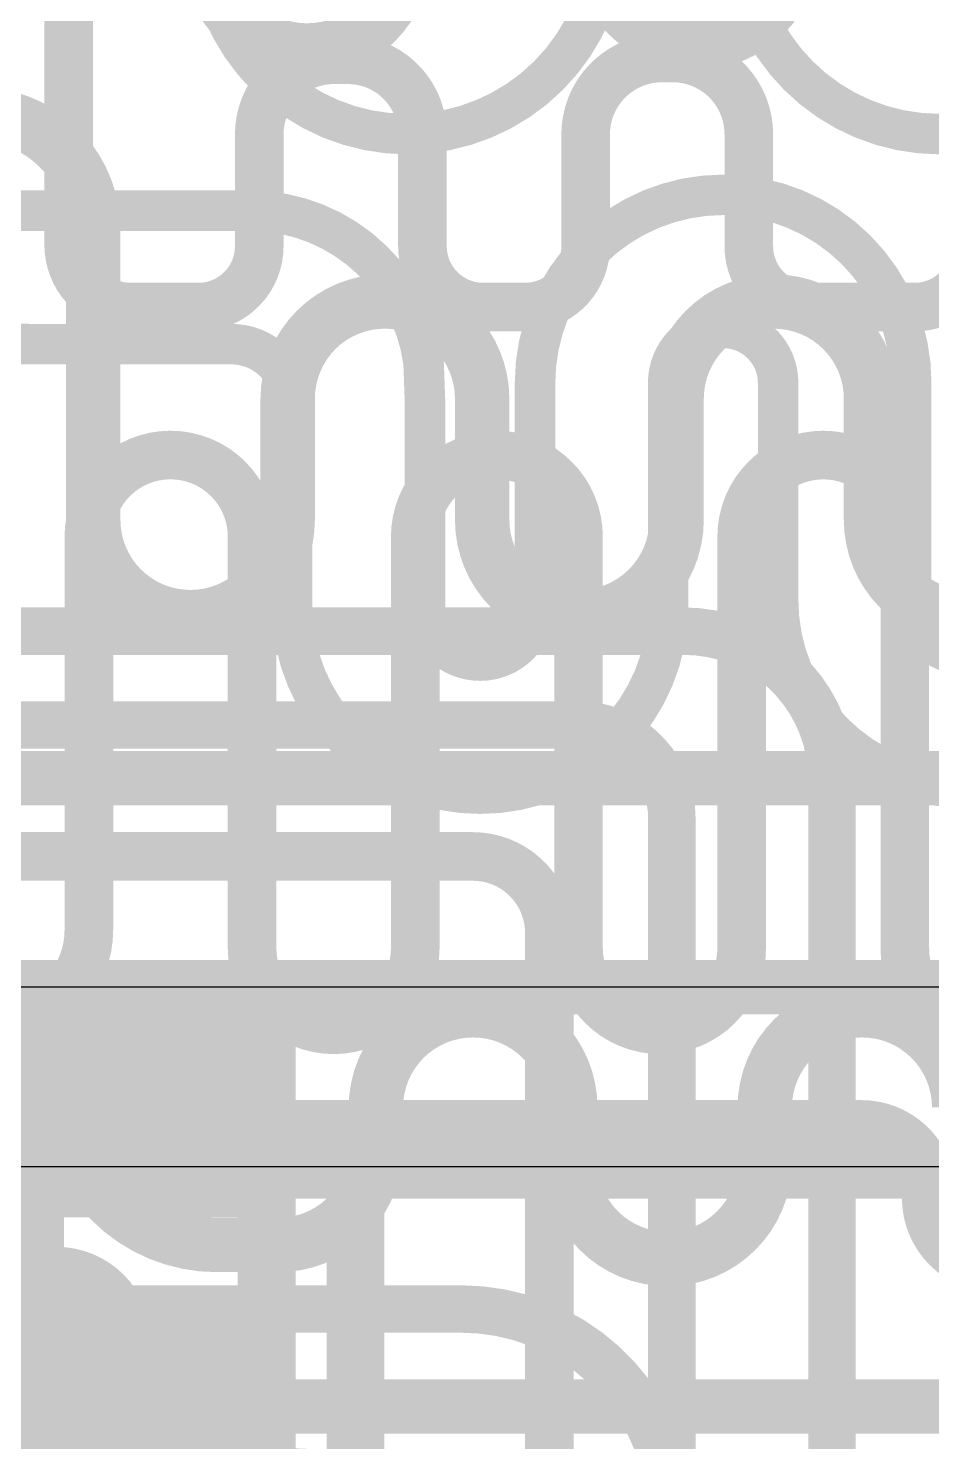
# Model space of a CAD drawing. Header units: inches. Extents: x -6 to 283, y -12 to 154.
# Drawn here: x 64.719 to 66.702, y 0.204 to 3.306 of the extents above; entities that cross this region are included whole.
import ezdxf

# ---------------------------------------------------------------- set-up
doc = ezdxf.new("R2010")
doc.units = ezdxf.units.IN
for name, color, linetype in [('Bottom Layer', 5, 'Continuous'), ('Bottom Overlay', 54, 'Continuous'), ('Bottom Paste', 16, 'Continuous'), ('Bottom Solder', 6, 'Continuous'), ('PWR-2', 130, 'Continuous'), ('Signal L1', 76, 'Continuous'), ('Signal L2', 6, 'Continuous'), ('Top Layer', 1, 'Continuous')]:
    doc.layers.add(name, color=color, linetype=linetype)

# ---------------------------------------------------------------- blocks, each defined once
blk = doc.blocks.new('R___0201_B_130')
at = {"layer": 'Bottom Layer'}
for points in [[(-0.41, 0.185), (-0.14, 0.185), (-0.14, -0.185), (-0.41, -0.185)], [(0.14, 0.185), (0.41, 0.185), (0.41, -0.185), (0.14, -0.185)]]:
    blk.add_hatch(color=5, dxfattribs=at).paths.add_polyline_path(points)
at = {"layer": 'Bottom Paste'}
for points in [[(-0.41, 0.185), (-0.14, 0.185), (-0.14, -0.185), (-0.41, -0.185)], [(0.14, 0.185), (0.41, 0.185), (0.41, -0.185), (0.14, -0.185)]]:
    blk.add_hatch(color=16, dxfattribs=at).paths.add_polyline_path(points)
at = {"layer": 'Bottom Solder'}
for points in [[(-0.465, 0.24), (-0.085, 0.24), (-0.085, -0.24), (-0.465, -0.24)], [(0.085, 0.24), (0.465, 0.24), (0.465, -0.24), (0.085, -0.24)]]:
    blk.add_hatch(color=6, dxfattribs=at).paths.add_polyline_path(points)
at = {"layer": 'Bottom Overlay'}
for points in [[(0.4826, 0.254, 0.127, 0.127, 0), (-0.4826, 0.254, 0.127, 0.127, 0)], [(-0.4826, -0.254, 0.127, 0.127, 0), (-0.4826, 0.254, 0.127, 0.127, 0)], [(0.4826, -0.254, 0.127, 0.127, 0), (0.4826, 0.254, 0.127, 0.127, 0)], [(0.4826, -0.254, 0.127, 0.127, 0), (-0.4826, -0.254, 0.127, 0.127, 0)]]:
    blk.add_lwpolyline(points, format="xyseb", dxfattribs=at)
for points in [[(-0.5144, 0.254, 0.0635, 0.0635, 1), (-0.4509, 0.254, 0.0635, 0.0635, 1)], [(-0.5144, 0.254, 0.0635, 0.0635, 1), (-0.4509, 0.254, 0.0635, 0.0635, 1)], [(0.4508, 0.254, 0.0635, 0.0635, 1), (0.5143, 0.254, 0.0635, 0.0635, 1)], [(0.4508, 0.254, 0.0635, 0.0635, 1), (0.5143, 0.254, 0.0635, 0.0635, 1)], [(-0.5144, -0.254, 0.0635, 0.0635, 1), (-0.4509, -0.254, 0.0635, 0.0635, 1)], [(-0.5144, -0.254, 0.0635, 0.0635, 1), (-0.4509, -0.254, 0.0635, 0.0635, 1)], [(0.4508, -0.254, 0.0635, 0.0635, 1), (0.5143, -0.254, 0.0635, 0.0635, 1)], [(0.4508, -0.254, 0.0635, 0.0635, 1), (0.5143, -0.254, 0.0635, 0.0635, 1)]]:
    blk.add_lwpolyline(points, format="xyseb", close=True, dxfattribs=at)

msp = doc.modelspace()

# ---------------------------------------------------------------- linework, layer by layer
at = {"layer": 'Bottom Layer'}
for points in [[(62.3533, 1.983, 0.1041, 0.1041, 0), (66.1585, 1.983, 0.1041, 0.1041, 0)], [(66.1585, 1.983, 0.1041, 0.1041, -0.414214), (66.483, 1.6585, 0.1041, 0.1041, 0)], [(58.2137, 1.7773, 0.1041, 0.1041, 0), (65.9269, 1.7773, 0.1041, 0.1041, 0)], [(65.9269, 1.7773, 0.1041, 0.1041, -0.414214), (66.1318, 1.5723, 0.1041, 0.1041, 0)], [(66.483, -4.4821, 0.1041, 0.1041, 0), (66.483, 1.6585, 0.1041, 0.1041, 0)], [(66.1318, -1.6676, 0.1041, 0.1041, 0), (66.1318, 1.5723, 0.1041, 0.1041, 0)], [(61.2556, 1.4885, 0.1067, 0.1067, 0), (65.6951, 1.4885, 0.1067, 0.1067, 0)], [(65.6951, 1.4885, 0.1067, 0.1067, -0.414214), (65.8631, 1.3205, 0.1067, 0.1067, 0)], [(65.8631, -1.5707, 0.1067, 0.1067, 0), (65.8631, 1.3205, 0.1067, 0.1067, 0)], [(64.9884, 0.8861, 0.127, 0.127, 0), (65.3008, 0.8861, 0.127, 0.127, 0)], [(65.3008, 0.8861, 0.127, 0.127, -0.414214), (65.4375, 0.7494, 0.127, 0.127, 0)], [(65.4375, -0.7352, 0.127, 0.127, 0), (65.4375, 0.7494, 0.127, 0.127, 0)], [(64.2709, 0.3619, 0.1041, 0.1041, 0), (64.9626, 0.3619, 0.1041, 0.1041, 0)], [(64.9626, 0.3619, 0.1041, 0.1041, 0), (64.9884, 0.3361, 0.1041, 0.1041, 0)]]:
    msp.add_lwpolyline(points, format="xyseb", dxfattribs=at)
for points in [[(66.1324, 1.983, 0.0521, 0.0521, 1), (66.1845, 1.983, 0.0521, 0.0521, 1)], [(66.1324, 1.983, 0.0521, 0.0521, 1), (66.1845, 1.983, 0.0521, 0.0521, 1)], [(65.9008, 1.7773, 0.0521, 0.0521, 1), (65.9529, 1.7773, 0.0521, 0.0521, 1)], [(65.9008, 1.7773, 0.0521, 0.0521, 1), (65.9529, 1.7773, 0.0521, 0.0521, 1)], [(66.457, 1.6585, 0.0521, 0.0521, 1), (66.5091, 1.6585, 0.0521, 0.0521, 1)], [(66.457, 1.6585, 0.0521, 0.0521, 1), (66.5091, 1.6585, 0.0521, 0.0521, 1)], [(66.1058, 1.5723, 0.0521, 0.0521, 1), (66.1578, 1.5723, 0.0521, 0.0521, 1)], [(66.1058, 1.5723, 0.0521, 0.0521, 1), (66.1578, 1.5723, 0.0521, 0.0521, 1)], [(65.6685, 1.4885, 0.0533, 0.0533, 1), (65.7218, 1.4885, 0.0533, 0.0533, 1)], [(65.6685, 1.4885, 0.0533, 0.0533, 1), (65.7218, 1.4885, 0.0533, 0.0533, 1)], [(65.8365, 1.3205, 0.0533, 0.0533, 1), (65.8898, 1.3205, 0.0533, 0.0533, 1)], [(65.8365, 1.3205, 0.0533, 0.0533, 1), (65.8898, 1.3205, 0.0533, 0.0533, 1)], [(64.9566, 0.8861, 0.0635, 0.0635, 1), (65.0201, 0.8861, 0.0635, 0.0635, 1)], [(65.2691, 0.8861, 0.0635, 0.0635, 1), (65.3326, 0.8861, 0.0635, 0.0635, 1)], [(65.2691, 0.8861, 0.0635, 0.0635, 1), (65.3326, 0.8861, 0.0635, 0.0635, 1)], [(65.4058, 0.7494, 0.0635, 0.0635, 1), (65.4693, 0.7494, 0.0635, 0.0635, 1)], [(65.4058, 0.7494, 0.0635, 0.0635, 1), (65.4693, 0.7494, 0.0635, 0.0635, 1)], [(64.9366, 0.3619, 0.0521, 0.0521, 1), (64.9886, 0.3619, 0.0521, 0.0521, 1)], [(64.9366, 0.3619, 0.0521, 0.0521, 1), (64.9886, 0.3619, 0.0521, 0.0521, 1)], [(64.9624, 0.3361, 0.0521, 0.0521, 1), (65.0144, 0.3361, 0.0521, 0.0521, 1)]]:
    msp.add_lwpolyline(points, format="xyseb", close=True, dxfattribs=at)
at = {"layer": 'PWR-2'}
for p, q in [((69.0809, 1.2013), (62.5808, 1.2013)), ((54.6329, 0.8081), (69.0358, 0.8081))]:
    msp.add_line(p, q, dxfattribs=at)
at = {"layer": 'Signal L1'}
for points in [[(65.9893, 3.5123, 0.0889, 0.0889, -1), (65.113, 3.5123, 0.0889, 0.0889, 0)], [(67.1577, 3.5123, 0.0889, 0.0889, -1), (66.2814, 3.5123, 0.0889, 0.0889, 0)], [(64.6079, 3.1178, 0.1194, 0.1194, -0.414214), (64.862, 2.8637, 0.1194, 0.1194, 0)], [(64.862, 2.2272, 0.1194, 0.1194, 0), (64.862, 2.8637, 0.1194, 0.1194, 0)], [(65.2887, 2.4934, 0.1194, 0.1194, -1), (65.7155, 2.4934, 0.1194, 0.1194, 0)], [(66.1422, 2.4934, 0.1194, 0.1194, -1), (66.5689, 2.4934, 0.1194, 0.1194, 0)], [(65.2887, 2.2272, 0.1194, 0.1194, 0), (65.2887, 2.4934, 0.1194, 0.1194, 0)], [(65.7155, 2.2272, 0.1194, 0.1194, 0), (65.7155, 2.4934, 0.1194, 0.1194, 0)], [(66.1422, 2.2272, 0.1194, 0.1194, 0), (66.1422, 2.4934, 0.1194, 0.1194, 0)], [(66.5689, 2.2272, 0.1194, 0.1194, 0), (66.5689, 2.4934, 0.1194, 0.1194, 0)], [(65.2887, 2.2272, 0.1194, 0.1194, -1), (64.862, 2.2272, 0.1194, 0.1194, 0)], [(66.1422, 2.2272, 0.1194, 0.1194, -1), (65.7155, 2.2272, 0.1194, 0.1194, 0)], [(66.9956, 2.2272, 0.1194, 0.1194, -1), (66.5689, 2.2272, 0.1194, 0.1194, 0)], [(63.8113, 1.6602, 0.1194, 0.1194, 0), (67.8653, 1.6602, 0.1194, 0.1194, 0)], [(63.6277, 1.2013, 0.1194, 0.1194, 0), (69.9563, 1.2013, 0.1194, 0.1194, 0)], [(62.9543, 0.894, 0.1194, 0.1194, 0), (66.5477, 0.894, 0.1194, 0.1194, 0)], [(66.5477, 0.894, 0.1194, 0.1194, -0.414214), (66.6963, 0.7454, 0.1194, 0.1194, 0)], [(66.9934, 0.7389, 0.1194, 0.1194, -1), (66.6963, 0.7389, 0.1194, 0.1194, 0)], [(64.6328, 0.4233, 0.1194, 0.1194, -1), (64.93, 0.4233, 0.1194, 0.1194, 0)], [(65.0723, 0.2811, 0.1194, 0.1194, -0.414214), (64.93, 0.4233, 0.1194, 0.1194, 0)], [(65.0723, 0.2811, 0.1194, 0.1194, 0), (70.862, 0.2811, 0.1194, 0.1194, 0)]]:
    msp.add_lwpolyline(points, format="xyseb", dxfattribs=at)
for points in [[(64.8322, 2.8637, 0.0597, 0.0597, 1), (64.8919, 2.8637, 0.0597, 0.0597, 1)], [(64.8322, 2.8637, 0.0597, 0.0597, 1), (64.8919, 2.8637, 0.0597, 0.0597, 1)], [(65.2589, 2.4934, 0.0597, 0.0597, 1), (65.3186, 2.4934, 0.0597, 0.0597, 1)], [(65.2589, 2.4934, 0.0597, 0.0597, 1), (65.3186, 2.4934, 0.0597, 0.0597, 1)], [(65.6856, 2.4934, 0.0597, 0.0597, 1), (65.7453, 2.4934, 0.0597, 0.0597, 1)], [(65.6856, 2.4934, 0.0597, 0.0597, 1), (65.7453, 2.4934, 0.0597, 0.0597, 1)], [(66.1123, 2.4934, 0.0597, 0.0597, 1), (66.172, 2.4934, 0.0597, 0.0597, 1)], [(66.1123, 2.4934, 0.0597, 0.0597, 1), (66.172, 2.4934, 0.0597, 0.0597, 1)], [(66.5391, 2.4934, 0.0597, 0.0597, 1), (66.5988, 2.4934, 0.0597, 0.0597, 1)], [(66.5391, 2.4934, 0.0597, 0.0597, 1), (66.5988, 2.4934, 0.0597, 0.0597, 1)], [(64.8322, 2.2272, 0.0597, 0.0597, 1), (64.8919, 2.2272, 0.0597, 0.0597, 1)], [(64.8322, 2.2272, 0.0597, 0.0597, 1), (64.8919, 2.2272, 0.0597, 0.0597, 1)], [(65.2589, 2.2272, 0.0597, 0.0597, 1), (65.3186, 2.2272, 0.0597, 0.0597, 1)], [(65.2589, 2.2272, 0.0597, 0.0597, 1), (65.3186, 2.2272, 0.0597, 0.0597, 1)], [(65.6856, 2.2272, 0.0597, 0.0597, 1), (65.7453, 2.2272, 0.0597, 0.0597, 1)], [(65.6856, 2.2272, 0.0597, 0.0597, 1), (65.7453, 2.2272, 0.0597, 0.0597, 1)], [(66.1123, 2.2272, 0.0597, 0.0597, 1), (66.172, 2.2272, 0.0597, 0.0597, 1)], [(66.1123, 2.2272, 0.0597, 0.0597, 1), (66.172, 2.2272, 0.0597, 0.0597, 1)], [(66.5391, 2.2272, 0.0597, 0.0597, 1), (66.5988, 2.2272, 0.0597, 0.0597, 1)], [(66.5391, 2.2272, 0.0597, 0.0597, 1), (66.5988, 2.2272, 0.0597, 0.0597, 1)], [(66.5178, 0.894, 0.0597, 0.0597, 1), (66.5775, 0.894, 0.0597, 0.0597, 1)], [(66.5178, 0.894, 0.0597, 0.0597, 1), (66.5775, 0.894, 0.0597, 0.0597, 1)], [(66.6664, 0.7454, 0.0597, 0.0597, 1), (66.7261, 0.7454, 0.0597, 0.0597, 1)], [(66.6664, 0.7389, 0.0597, 0.0597, 1), (66.7261, 0.7389, 0.0597, 0.0597, 1)], [(64.9002, 0.4233, 0.0597, 0.0597, 1), (64.9599, 0.4233, 0.0597, 0.0597, 1)], [(64.9002, 0.4233, 0.0597, 0.0597, 1), (64.9599, 0.4233, 0.0597, 0.0597, 1)], [(65.0424, 0.2811, 0.0597, 0.0597, 1), (65.1021, 0.2811, 0.0597, 0.0597, 1)], [(65.0424, 0.2811, 0.0597, 0.0597, 1), (65.1021, 0.2811, 0.0597, 0.0597, 1)]]:
    msp.add_lwpolyline(points, format="xyseb", close=True, dxfattribs=at)
at = {"layer": 'Signal L2'}
for points in [[(66.398, 3.4878, 0.1194, 0.1194, -1), (65.9713, 3.4878, 0.1194, 0.1194, 0)], [(65.5446, 3.471, 0.1194, 0.1194, -1), (65.1179, 3.471, 0.1194, 0.1194, 0)], [(65.8316, 2.5281, 0.0889, 0.0889, -1), (66.6571, 2.5281, 0.0889, 0.0889, 0)], [(64.412, 2.906, 0.0889, 0.0889, 0), (65.2067, 2.906, 0.0889, 0.0889, 0)], [(65.2067, 2.906, 0.0889, 0.0889, -0.376703), (65.587, 2.5721, 0.0889, 0.0889, 0)], [(62.7637, 2.8691, 0.1194, 0.1194, 0), (64.901, 0.7318, 0.1194, 0.1194, 0)], [(66.1237, 2.5281, 0.0889, 0.0889, -1), (66.365, 2.5281, 0.0889, 0.0889, 0)], [(63.8224, 2.6139, 0.0889, 0.0889, 0), (64.8867, 2.6131, 0.0889, 0.0889, 0)], [(64.8867, 2.6131, 0.0889, 0.0889, 0), (65.0093, 2.6131, 0.0889, 0.0889, 0)], [(65.0093, 2.6131, 0.0889, 0.0889, 0), (65.1656, 2.6131, 0.0889, 0.0889, 0)], [(65.1656, 2.6131, 0.0889, 0.0889, -0.375003), (65.2969, 2.4985, 0.0889, 0.0889, 0)], [(65.587, 2.5721, 0.0889, 0.0889, 0), (65.587, 2.5721, 0.0889, 0.0889, 0)], [(65.587, 2.5721, 0.0889, 0.0889, 0), (65.5902, 2.4837, 0.0889, 0.0889, 0)], [(65.8316, 2.039, 0.0889, 0.0889, 0), (65.8316, 2.5281, 0.0889, 0.0889, 0)], [(66.1237, 2.039, 0.0889, 0.0889, 0), (66.1237, 2.5281, 0.0889, 0.0889, 0)], [(66.365, 2.0517, 0.0889, 0.0889, 0), (66.365, 2.5281, 0.0889, 0.0889, 0)], [(66.6571, 2.0517, 0.0889, 0.0889, 0), (66.6571, 2.5281, 0.0889, 0.0889, 0)], [(65.2969, 2.4985, 0.0889, 0.0889, -0.032944), (65.2977, 2.4868, 0.0889, 0.0889, 0)], [(65.2977, 2.4868, 0.0889, 0.0889, 0), (65.2981, 2.3242, 0.0889, 0.0889, 0)], [(65.5902, 2.0461, 0.0889, 0.0889, 0), (65.5902, 2.4837, 0.0889, 0.0889, 0)], [(65.2981, 2.0461, 0.0889, 0.0889, 0), (65.2981, 2.3242, 0.0889, 0.0889, 0)], [(62.8664, 2.2867, 0.1194, 0.1194, 0), (64.7976, 0.3555, 0.1194, 0.1194, 0)], [(65.2981, 2.0456, 0.0889, 0.0889, -0.001286), (65.2981, 2.0461, 0.0889, 0.0889, 0)], [(65.2981, 2.0456, 0.0889, 0.0889, 0), (65.2981, 2.039, 0.0889, 0.0889, 0)], [(66.1237, 2.039, 0.0889, 0.0889, -0.999988), (65.2982, 2.039, 0.0889, 0.0889, 0)], [(65.5902, 2.0452, 0.0889, 0.0889, -0.002386), (65.5902, 2.0461, 0.0889, 0.0889, 0)], [(65.5902, 2.0452, 0.0889, 0.0889, 0), (65.5903, 2.039, 0.0889, 0.0889, 0)], [(65.8316, 2.039, 0.0889, 0.0889, -1), (65.5903, 2.039, 0.0889, 0.0889, 0)], [(67.1905, 2.0517, 0.0889, 0.0889, -1), (66.365, 2.0517, 0.0889, 0.0889, 0)], [(66.8984, 2.0517, 0.0889, 0.0889, -1), (66.6571, 2.0517, 0.0889, 0.0889, 0)], [(65.4822, 0.9376, 0.1194, 0.1194, -1), (65.9089, 0.9376, 0.1194, 0.1194, 0)], [(66.3357, 0.9376, 0.1194, 0.1194, -1), (66.7624, 0.9376, 0.1194, 0.1194, 0)], [(65.4822, 0.8491, 0.1194, 0.1194, 0), (65.4822, 0.9376, 0.1194, 0.1194, 0)], [(65.9089, 0.8182, 0.1194, 0.1194, 0), (65.9089, 0.9376, 0.1194, 0.1194, 0)], [(66.3357, 0.8182, 0.1194, 0.1194, 0), (66.3357, 0.9376, 0.1194, 0.1194, 0)], [(65.4822, 0.8491, 0.1194, 0.1194, -0.414214), (65.2689, 0.6357, 0.1194, 0.1194, 0)], [(66.3357, 0.8182, 0.1194, 0.1194, -1), (65.9089, 0.8182, 0.1194, 0.1194, 0)], [(65.133, 0.6357, 0.1194, 0.1194, -0.198912), (64.901, 0.7318, 0.1194, 0.1194, 0)], [(65.133, 0.6357, 0.1194, 0.1194, 0), (65.2689, 0.6357, 0.1194, 0.1194, 0)], [(65.3476, 0.1277, 0.1194, 0.1194, -0.198914), (64.7976, 0.3555, 0.1194, 0.1194, 0)]]:
    msp.add_lwpolyline(points, format="xyseb", dxfattribs=at)
for points in [[(65.1845, 2.906, 0.0445, 0.0445, 1), (65.2289, 2.906, 0.0445, 0.0445, 1)], [(65.1845, 2.906, 0.0445, 0.0445, 1), (65.2289, 2.906, 0.0445, 0.0445, 1)], [(64.8645, 2.6131, 0.0445, 0.0445, 1), (64.909, 2.6131, 0.0445, 0.0445, 1)], [(64.8645, 2.6131, 0.0445, 0.0445, 1), (64.909, 2.6131, 0.0445, 0.0445, 1)], [(64.9871, 2.6131, 0.0445, 0.0445, 1), (65.0315, 2.6131, 0.0445, 0.0445, 1)], [(64.9871, 2.6131, 0.0445, 0.0445, 1), (65.0315, 2.6131, 0.0445, 0.0445, 1)], [(65.1434, 2.6131, 0.0445, 0.0445, 1), (65.1878, 2.6131, 0.0445, 0.0445, 1)], [(65.1434, 2.6131, 0.0445, 0.0445, 1), (65.1878, 2.6131, 0.0445, 0.0445, 1)], [(65.5648, 2.5721, 0.0445, 0.0445, 1), (65.6092, 2.5721, 0.0445, 0.0445, 1)], [(65.5648, 2.5721, 0.0445, 0.0445, 1), (65.6092, 2.5721, 0.0445, 0.0445, 1)], [(65.5648, 2.5721, 0.0445, 0.0445, 1), (65.6092, 2.5721, 0.0445, 0.0445, 1)], [(65.5648, 2.5721, 0.0445, 0.0445, 1), (65.6092, 2.5721, 0.0445, 0.0445, 1)], [(65.8093, 2.5281, 0.0445, 0.0445, 1), (65.8538, 2.5281, 0.0445, 0.0445, 1)], [(65.8093, 2.5281, 0.0445, 0.0445, 1), (65.8538, 2.5281, 0.0445, 0.0445, 1)], [(66.1014, 2.5281, 0.0445, 0.0445, 1), (66.1459, 2.5281, 0.0445, 0.0445, 1)], [(66.1014, 2.5281, 0.0445, 0.0445, 1), (66.1459, 2.5281, 0.0445, 0.0445, 1)], [(66.3427, 2.5281, 0.0445, 0.0445, 1), (66.3872, 2.5281, 0.0445, 0.0445, 1)], [(66.3427, 2.5281, 0.0445, 0.0445, 1), (66.3872, 2.5281, 0.0445, 0.0445, 1)], [(66.6348, 2.5281, 0.0445, 0.0445, 1), (66.6793, 2.5281, 0.0445, 0.0445, 1)], [(66.6348, 2.5281, 0.0445, 0.0445, 1), (66.6793, 2.5281, 0.0445, 0.0445, 1)], [(65.2747, 2.4985, 0.0445, 0.0445, 1), (65.3192, 2.4985, 0.0445, 0.0445, 1)], [(65.2747, 2.4985, 0.0445, 0.0445, 1), (65.3192, 2.4985, 0.0445, 0.0445, 1)], [(65.2755, 2.4868, 0.0445, 0.0445, 1), (65.3199, 2.4868, 0.0445, 0.0445, 1)], [(65.2755, 2.4868, 0.0445, 0.0445, 1), (65.32, 2.4868, 0.0445, 0.0445, 1)], [(65.568, 2.4837, 0.0445, 0.0445, 1), (65.6124, 2.4837, 0.0445, 0.0445, 1)], [(65.568, 2.4837, 0.0445, 0.0445, 1), (65.6124, 2.4837, 0.0445, 0.0445, 1)], [(65.2759, 2.3242, 0.0445, 0.0445, 1), (65.3203, 2.3242, 0.0445, 0.0445, 1)], [(65.2759, 2.3242, 0.0445, 0.0445, 1), (65.3203, 2.3242, 0.0445, 0.0445, 1)], [(65.2759, 2.0461, 0.0445, 0.0445, 1), (65.3203, 2.0461, 0.0445, 0.0445, 1)], [(65.2759, 2.0461, 0.0445, 0.0445, 1), (65.3203, 2.0461, 0.0445, 0.0445, 1)], [(65.2759, 2.0456, 0.0445, 0.0445, 1), (65.3203, 2.0456, 0.0445, 0.0445, 1)], [(65.2759, 2.0456, 0.0445, 0.0445, 1), (65.3203, 2.0456, 0.0445, 0.0445, 1)], [(65.2759, 2.039, 0.0445, 0.0445, 1), (65.3204, 2.039, 0.0445, 0.0445, 1)], [(65.2759, 2.039, 0.0445, 0.0445, 1), (65.3204, 2.039, 0.0445, 0.0445, 1)], [(65.568, 2.0461, 0.0445, 0.0445, 1), (65.6124, 2.0461, 0.0445, 0.0445, 1)], [(65.568, 2.0461, 0.0445, 0.0445, 1), (65.6124, 2.0461, 0.0445, 0.0445, 1)], [(65.568, 2.0452, 0.0445, 0.0445, 1), (65.6124, 2.0452, 0.0445, 0.0445, 1)], [(65.568, 2.0452, 0.0445, 0.0445, 1), (65.6124, 2.0452, 0.0445, 0.0445, 1)], [(65.568, 2.039, 0.0445, 0.0445, 1), (65.6125, 2.039, 0.0445, 0.0445, 1)], [(65.568, 2.039, 0.0445, 0.0445, 1), (65.6125, 2.039, 0.0445, 0.0445, 1)], [(65.8093, 2.039, 0.0445, 0.0445, 1), (65.8538, 2.039, 0.0445, 0.0445, 1)], [(65.8093, 2.039, 0.0445, 0.0445, 1), (65.8538, 2.039, 0.0445, 0.0445, 1)], [(66.1014, 2.039, 0.0445, 0.0445, 1), (66.1459, 2.039, 0.0445, 0.0445, 1)], [(66.1014, 2.039, 0.0445, 0.0445, 1), (66.1459, 2.039, 0.0445, 0.0445, 1)], [(66.3427, 2.0517, 0.0445, 0.0445, 1), (66.3872, 2.0517, 0.0445, 0.0445, 1)], [(66.3427, 2.0517, 0.0445, 0.0445, 1), (66.3872, 2.0517, 0.0445, 0.0445, 1)], [(66.6348, 2.0517, 0.0445, 0.0445, 1), (66.6793, 2.0517, 0.0445, 0.0445, 1)], [(66.6348, 2.0517, 0.0445, 0.0445, 1), (66.6793, 2.0517, 0.0445, 0.0445, 1)], [(65.4524, 0.9376, 0.0597, 0.0597, 1), (65.5121, 0.9376, 0.0597, 0.0597, 1)], [(65.4524, 0.9376, 0.0597, 0.0597, 1), (65.5121, 0.9376, 0.0597, 0.0597, 1)], [(65.8791, 0.9376, 0.0597, 0.0597, 1), (65.9388, 0.9376, 0.0597, 0.0597, 1)], [(65.8791, 0.9376, 0.0597, 0.0597, 1), (65.9388, 0.9376, 0.0597, 0.0597, 1)], [(66.3058, 0.9376, 0.0597, 0.0597, 1), (66.3655, 0.9376, 0.0597, 0.0597, 1)], [(66.3058, 0.9376, 0.0597, 0.0597, 1), (66.3655, 0.9376, 0.0597, 0.0597, 1)], [(65.4524, 0.8491, 0.0597, 0.0597, 1), (65.5121, 0.8491, 0.0597, 0.0597, 1)], [(65.4524, 0.8491, 0.0597, 0.0597, 1), (65.5121, 0.8491, 0.0597, 0.0597, 1)], [(65.8791, 0.8182, 0.0597, 0.0597, 1), (65.9388, 0.8182, 0.0597, 0.0597, 1)], [(65.8791, 0.8182, 0.0597, 0.0597, 1), (65.9388, 0.8182, 0.0597, 0.0597, 1)], [(66.3058, 0.8182, 0.0597, 0.0597, 1), (66.3655, 0.8182, 0.0597, 0.0597, 1)], [(66.3058, 0.8182, 0.0597, 0.0597, 1), (66.3655, 0.8182, 0.0597, 0.0597, 1)], [(64.8712, 0.7318, 0.0597, 0.0597, 1), (64.9309, 0.7318, 0.0597, 0.0597, 1)], [(64.8712, 0.7318, 0.0597, 0.0597, 1), (64.9309, 0.7318, 0.0597, 0.0597, 1)], [(65.1031, 0.6357, 0.0597, 0.0597, 1), (65.1628, 0.6357, 0.0597, 0.0597, 1)], [(65.1031, 0.6357, 0.0597, 0.0597, 1), (65.1628, 0.6357, 0.0597, 0.0597, 1)], [(65.239, 0.6357, 0.0597, 0.0597, 1), (65.2987, 0.6357, 0.0597, 0.0597, 1)], [(65.239, 0.6357, 0.0597, 0.0597, 1), (65.2987, 0.6357, 0.0597, 0.0597, 1)], [(64.7677, 0.3555, 0.0597, 0.0597, 1), (64.8274, 0.3555, 0.0597, 0.0597, 1)], [(64.7677, 0.3555, 0.0597, 0.0597, 1), (64.8274, 0.3555, 0.0597, 0.0597, 1)]]:
    msp.add_lwpolyline(points, format="xyseb", close=True, dxfattribs=at)
at = {"layer": 'Top Layer'}
for points in [[(64.8081, 2.831, 0.1067, 0.1067, 0), (64.8081, 3.8311, 0.1067, 0.1067, 0)], [(65.2263, 3.0735, 0.1067, 0.1067, -0.414214), (65.3902, 3.2374, 0.1067, 0.1067, 0)], [(65.3902, 3.2374, 0.1067, 0.1067, 0), (65.421, 3.2374, 0.1067, 0.1067, 0)], [(65.421, 3.2374, 0.1067, 0.1067, -0.414214), (65.5845, 3.0739, 0.1067, 0.1067, 0)], [(65.9426, 3.0735, 0.1067, 0.1067, -0.414214), (66.1104, 3.2413, 0.1067, 0.1067, 0)], [(66.1104, 3.2413, 0.1067, 0.1067, 0), (66.1334, 3.2413, 0.1067, 0.1067, 0)], [(66.1334, 3.2413, 0.1067, 0.1067, -0.414214), (66.3007, 3.0739, 0.1067, 0.1067, 0)], [(65.2263, 2.8278, 0.1067, 0.1067, 0), (65.2263, 3.0735, 0.1067, 0.1067, 0)], [(65.5845, 2.8278, 0.1067, 0.1067, 0), (65.5845, 3.0739, 0.1067, 0.1067, 0)], [(65.9426, 2.8278, 0.1067, 0.1067, 0), (65.9426, 3.0735, 0.1067, 0.1067, 0)], [(66.3007, 2.8278, 0.1067, 0.1067, 0), (66.3007, 3.0739, 0.1067, 0.1067, 0)], [(64.9446, 2.6944, 0.1067, 0.1067, -0.414214), (64.8081, 2.831, 0.1067, 0.1067, 0)], [(65.2263, 2.8278, 0.1067, 0.1067, -0.414214), (65.093, 2.6944, 0.1067, 0.1067, 0)], [(65.7178, 2.6944, 0.1067, 0.1067, -0.414214), (65.5845, 2.8278, 0.1067, 0.1067, 0)], [(65.9426, 2.8278, 0.1067, 0.1067, -0.414214), (65.8093, 2.6944, 0.1067, 0.1067, 0)], [(66.4341, 2.6944, 0.1067, 0.1067, -0.414208), (66.3007, 2.8278, 0.1067, 0.1067, 0)], [(66.7946, 2.8234, 0.1067, 0.1067, -0.414214), (66.6656, 2.6944, 0.1067, 0.1067, 0)], [(64.9446, 2.6944, 0.1067, 0.1067, 0), (65.093, 2.6944, 0.1067, 0.1067, 0)], [(65.7178, 2.6944, 0.1067, 0.1067, 0), (65.8093, 2.6944, 0.1067, 0.1067, 0)], [(66.4341, 2.6944, 0.1067, 0.1067, 0), (66.6656, 2.6944, 0.1067, 0.1067, 0)], [(64.8524, 2.1906, 0.1067, 0.1067, -1), (65.2106, 2.1906, 0.1067, 0.1067, 0)], [(65.5687, 2.1906, 0.1067, 0.1067, -1), (65.9269, 2.1906, 0.1067, 0.1067, 0)], [(66.285, 2.1906, 0.1067, 0.1067, -1), (66.6431, 2.1906, 0.1067, 0.1067, 0)], [(64.8524, 1.3271, 0.1067, 0.1067, 0), (64.8524, 2.1906, 0.1067, 0.1067, 0)], [(65.2106, 1.2871, 0.1067, 0.1067, 0), (65.2106, 2.1906, 0.1067, 0.1067, 0)], [(65.5687, 1.2871, 0.1067, 0.1067, 0), (65.5687, 2.1906, 0.1067, 0.1067, 0)], [(65.9269, 1.2871, 0.1067, 0.1067, 0), (65.9269, 2.1906, 0.1067, 0.1067, 0)], [(66.285, 1.2871, 0.1067, 0.1067, 0), (66.285, 2.1906, 0.1067, 0.1067, 0)], [(66.6431, 1.2865, 0.1067, 0.1067, 0), (66.6431, 2.1906, 0.1067, 0.1067, 0)], [(64.8524, 1.3271, 0.1067, 0.1067, -0.414214), (64.6477, 1.1224, 0.1067, 0.1067, 0)], [(65.5687, 1.2871, 0.1067, 0.1067, -1), (65.2106, 1.2871, 0.1067, 0.1067, 0)], [(66.285, 1.2871, 0.1067, 0.1067, -1), (65.9269, 1.2871, 0.1067, 0.1067, 0)], [(66.8216, 1.108, 0.1067, 0.1067, -0.414214), (66.6431, 1.2865, 0.1067, 0.1067, 0)], [(64.2882, 0.7907, 0.1067, 0.1067, 0), (67.9371, 0.7907, 0.1067, 0.1067, 0)], [(60.3718, 0.4951, 0.1041, 0.1041, 0), (65.6694, 0.4951, 0.1041, 0.1041, 0)], [(65.6694, 0.4951, 0.1041, 0.1041, -0.414214), (66.1318, 0.0327, 0.1041, 0.1041, 0)], [(60.1609, 0.2829, 0.1041, 0.1041, 0), (64.8809, 0.2829, 0.1041, 0.1041, 0)], [(64.8809, 0.2829, 0.1041, 0.1041, -0.414214), (65.2174, -0.0537, 0.1041, 0.1041, 0)]]:
    msp.add_lwpolyline(points, format="xyseb", dxfattribs=at)
for points in [[(65.3636, 3.2374, 0.0533, 0.0533, 1), (65.4169, 3.2374, 0.0533, 0.0533, 1)], [(65.3636, 3.2374, 0.0533, 0.0533, 1), (65.4169, 3.2374, 0.0533, 0.0533, 1)], [(65.3943, 3.2374, 0.0533, 0.0533, 1), (65.4477, 3.2374, 0.0533, 0.0533, 1)], [(65.3943, 3.2374, 0.0533, 0.0533, 1), (65.4477, 3.2374, 0.0533, 0.0533, 1)], [(66.0837, 3.2413, 0.0533, 0.0533, 1), (66.1371, 3.2413, 0.0533, 0.0533, 1)], [(66.0837, 3.2413, 0.0533, 0.0533, 1), (66.1371, 3.2413, 0.0533, 0.0533, 1)], [(66.1067, 3.2413, 0.0533, 0.0533, 1), (66.1601, 3.2413, 0.0533, 0.0533, 1)], [(66.1067, 3.2413, 0.0533, 0.0533, 1), (66.1601, 3.2413, 0.0533, 0.0533, 1)], [(65.1996, 3.0735, 0.0533, 0.0533, 1), (65.253, 3.0735, 0.0533, 0.0533, 1)], [(65.1996, 3.0735, 0.0533, 0.0533, 1), (65.253, 3.0735, 0.0533, 0.0533, 1)], [(65.5578, 3.0739, 0.0533, 0.0533, 1), (65.6111, 3.0739, 0.0533, 0.0533, 1)], [(65.5578, 3.0739, 0.0533, 0.0533, 1), (65.6111, 3.0739, 0.0533, 0.0533, 1)], [(65.9159, 3.0735, 0.0533, 0.0533, 1), (65.9693, 3.0735, 0.0533, 0.0533, 1)], [(65.9159, 3.0735, 0.0533, 0.0533, 1), (65.9693, 3.0735, 0.0533, 0.0533, 1)], [(66.2741, 3.0739, 0.0533, 0.0533, 1), (66.3274, 3.0739, 0.0533, 0.0533, 1)], [(66.2741, 3.0739, 0.0533, 0.0533, 1), (66.3274, 3.0739, 0.0533, 0.0533, 1)], [(64.7814, 2.831, 0.0533, 0.0533, 1), (64.8347, 2.831, 0.0533, 0.0533, 1)], [(64.7814, 2.831, 0.0533, 0.0533, 1), (64.8347, 2.831, 0.0533, 0.0533, 1)], [(65.1996, 2.8278, 0.0533, 0.0533, 1), (65.253, 2.8278, 0.0533, 0.0533, 1)], [(65.1996, 2.8278, 0.0533, 0.0533, 1), (65.253, 2.8278, 0.0533, 0.0533, 1)], [(65.5578, 2.8278, 0.0533, 0.0533, 1), (65.6111, 2.8278, 0.0533, 0.0533, 1)], [(65.5578, 2.8278, 0.0533, 0.0533, 1), (65.6111, 2.8278, 0.0533, 0.0533, 1)], [(65.9159, 2.8278, 0.0533, 0.0533, 1), (65.9693, 2.8278, 0.0533, 0.0533, 1)], [(65.9159, 2.8278, 0.0533, 0.0533, 1), (65.9693, 2.8278, 0.0533, 0.0533, 1)], [(66.2741, 2.8278, 0.0533, 0.0533, 1), (66.3274, 2.8278, 0.0533, 0.0533, 1)], [(66.2741, 2.8278, 0.0533, 0.0533, 1), (66.3274, 2.8278, 0.0533, 0.0533, 1)], [(64.918, 2.6944, 0.0533, 0.0533, 1), (64.9713, 2.6944, 0.0533, 0.0533, 1)], [(64.918, 2.6944, 0.0533, 0.0533, 1), (64.9713, 2.6944, 0.0533, 0.0533, 1)], [(65.0663, 2.6944, 0.0533, 0.0533, 1), (65.1197, 2.6944, 0.0533, 0.0533, 1)], [(65.0663, 2.6944, 0.0533, 0.0533, 1), (65.1197, 2.6944, 0.0533, 0.0533, 1)], [(65.6911, 2.6944, 0.0533, 0.0533, 1), (65.7445, 2.6944, 0.0533, 0.0533, 1)], [(65.6911, 2.6944, 0.0533, 0.0533, 1), (65.7445, 2.6944, 0.0533, 0.0533, 1)], [(65.7826, 2.6944, 0.0533, 0.0533, 1), (65.8359, 2.6944, 0.0533, 0.0533, 1)], [(65.7826, 2.6944, 0.0533, 0.0533, 1), (65.8359, 2.6944, 0.0533, 0.0533, 1)], [(66.4074, 2.6944, 0.0533, 0.0533, 1), (66.4607, 2.6944, 0.0533, 0.0533, 1)], [(66.4074, 2.6944, 0.0533, 0.0533, 1), (66.4607, 2.6944, 0.0533, 0.0533, 1)], [(66.639, 2.6944, 0.0533, 0.0533, 1), (66.6923, 2.6944, 0.0533, 0.0533, 1)], [(66.639, 2.6944, 0.0533, 0.0533, 1), (66.6923, 2.6944, 0.0533, 0.0533, 1)], [(64.8258, 2.1906, 0.0533, 0.0533, 1), (64.8791, 2.1906, 0.0533, 0.0533, 1)], [(64.8258, 2.1906, 0.0533, 0.0533, 1), (64.8791, 2.1906, 0.0533, 0.0533, 1)], [(65.1839, 2.1906, 0.0533, 0.0533, 1), (65.2372, 2.1906, 0.0533, 0.0533, 1)], [(65.1839, 2.1906, 0.0533, 0.0533, 1), (65.2372, 2.1906, 0.0533, 0.0533, 1)], [(65.542, 2.1906, 0.0533, 0.0533, 1), (65.5954, 2.1906, 0.0533, 0.0533, 1)], [(65.542, 2.1906, 0.0533, 0.0533, 1), (65.5954, 2.1906, 0.0533, 0.0533, 1)], [(65.9002, 2.1906, 0.0533, 0.0533, 1), (65.9535, 2.1906, 0.0533, 0.0533, 1)], [(65.9002, 2.1906, 0.0533, 0.0533, 1), (65.9535, 2.1906, 0.0533, 0.0533, 1)], [(66.2583, 2.1906, 0.0533, 0.0533, 1), (66.3117, 2.1906, 0.0533, 0.0533, 1)], [(66.2583, 2.1906, 0.0533, 0.0533, 1), (66.3117, 2.1906, 0.0533, 0.0533, 1)], [(66.6165, 2.1906, 0.0533, 0.0533, 1), (66.6698, 2.1906, 0.0533, 0.0533, 1)], [(66.6165, 2.1906, 0.0533, 0.0533, 1), (66.6698, 2.1906, 0.0533, 0.0533, 1)], [(64.8258, 1.3271, 0.0533, 0.0533, 1), (64.8791, 1.3271, 0.0533, 0.0533, 1)], [(64.8258, 1.3271, 0.0533, 0.0533, 1), (64.8791, 1.3271, 0.0533, 0.0533, 1)], [(65.1839, 1.2871, 0.0533, 0.0533, 1), (65.2372, 1.2871, 0.0533, 0.0533, 1)], [(65.1839, 1.2871, 0.0533, 0.0533, 1), (65.2372, 1.2871, 0.0533, 0.0533, 1)], [(65.542, 1.2871, 0.0533, 0.0533, 1), (65.5954, 1.2871, 0.0533, 0.0533, 1)], [(65.542, 1.2871, 0.0533, 0.0533, 1), (65.5954, 1.2871, 0.0533, 0.0533, 1)], [(65.9002, 1.2871, 0.0533, 0.0533, 1), (65.9535, 1.2871, 0.0533, 0.0533, 1)], [(65.9002, 1.2871, 0.0533, 0.0533, 1), (65.9535, 1.2871, 0.0533, 0.0533, 1)], [(66.2583, 1.2871, 0.0533, 0.0533, 1), (66.3117, 1.2871, 0.0533, 0.0533, 1)], [(66.2583, 1.2871, 0.0533, 0.0533, 1), (66.3117, 1.2871, 0.0533, 0.0533, 1)], [(66.6165, 1.2865, 0.0533, 0.0533, 1), (66.6698, 1.2865, 0.0533, 0.0533, 1)], [(66.6165, 1.2865, 0.0533, 0.0533, 1), (66.6698, 1.2865, 0.0533, 0.0533, 1)], [(65.6434, 0.4951, 0.0521, 0.0521, 1), (65.6954, 0.4951, 0.0521, 0.0521, 1)], [(65.6434, 0.4951, 0.0521, 0.0521, 1), (65.6954, 0.4951, 0.0521, 0.0521, 1)], [(64.8548, 0.2829, 0.0521, 0.0521, 1), (64.9069, 0.2829, 0.0521, 0.0521, 1)], [(64.8548, 0.2829, 0.0521, 0.0521, 1), (64.9069, 0.2829, 0.0521, 0.0521, 1)]]:
    msp.add_lwpolyline(points, format="xyseb", close=True, dxfattribs=at)

# ---------------------------------------------------------------- block references
at = {"rotation": 270}
msp.add_blockref('R___0201_B_130', (64.9884, 0.6111), dxfattribs=at)

doc.saveas('drawing.dxf')
